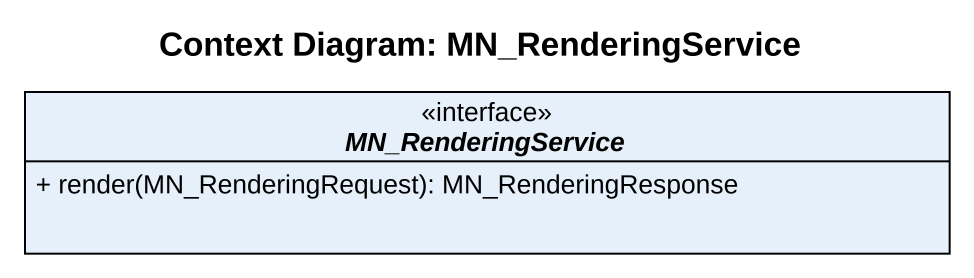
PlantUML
@startuml
title Context Diagram: MN_RenderingService
hide circle
hide empty members
skinparam classAttributeIconSize 0
interface MN_RenderingService <<interface>> {
  + render(MN_RenderingRequest): MN_RenderingResponse
}
@enduml
